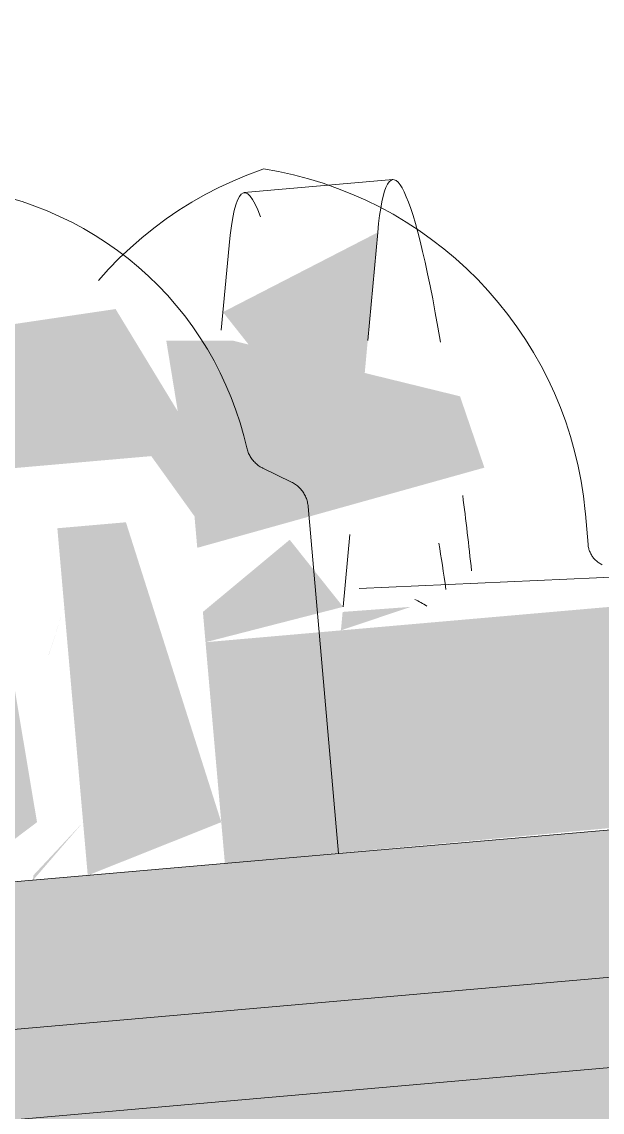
# Model space of a CAD drawing. Header units: metres. Extents: x -4613 to -4328, y -1 to 30.
# Drawn here: x -4567.65139 to -4567.63201, y 16.93829 to 16.97471 of the extents above; entities that cross this region are included whole.
import ezdxf

# ---------------------------------------------------------------- set-up
doc = ezdxf.new("R2010")
doc.units = ezdxf.units.M
doc.layers.add('Q-SPCQ', color=91, linetype='Continuous', lineweight=5)

# ---------------------------------------------------------------- blocks, each defined once
blk = doc.blocks.new('Static Line_Sayfa_Metal Deck_Pan Mount - Up to 15 _ pitch - Max 2 Users-1845519-SOUTH WEST')
at = {"layer": 'Q-SPCQ'}
for points in [[(-4567.654968, 16.959513), (-4567.645366, 16.960353), (-4567.64826, 16.965117), (-4567.655366, 16.964064)], [(-4567.645533, 16.95714), (-4567.635946, 16.959819), (-4567.63676, 16.962202), (-4567.644358, 16.964064), (-4567.646568, 16.964064), (-4567.646182, 16.961696), (-4567.647069, 16.960204), (-4567.645625, 16.958194), (-4567.645599, 16.9579)], [(-4567.650499, 16.953528), (-4567.649974, 16.955168), (-4567.650497, 16.953551)], [(-4567.653339, 16.940902), (-4567.628435, 16.943081), (-4567.628863, 16.947975), (-4567.653768, 16.945796)], [(-4567.727444, 16.927093), (-4567.723972, 16.928461), (-4567.72308, 16.93179), (-4567.583076, 16.944038), (-4567.579226, 16.940061), (-4567.577963, 16.940171), (-4567.581245, 16.94721), (-4567.725434, 16.934595), (-4567.727078, 16.928461)]]:
    blk.add_hatch(color=256, dxfattribs=at).paths.add_polyline_path(points)
h = blk.add_hatch(color=256, dxfattribs=at)
h.paths.add_polyline_path([(-4567.653768, 16.945796), (-4567.650883, 16.947975), (-4567.652493, 16.957593), (-4567.654782, 16.957393), (-4567.653808, 16.946263)])
h.paths.add_polyline_path([(-4567.649189, 16.946197), (-4567.644731, 16.947975), (-4567.647914, 16.957994), (-4567.650204, 16.957794), (-4567.649195, 16.946263)])
h = blk.add_hatch(color=256, dxfattribs=at)
h.paths.add_polyline_path([(-4567.651017, 16.946037), (-4567.649344, 16.947975), (-4567.651006, 16.946197)])
h.paths.add_polyline_path([(-4567.64461, 16.946597), (-4567.629616, 16.947975), (-4567.630256, 16.955299), (-4567.645257, 16.953987), (-4567.644731, 16.947975)])
h = blk.add_hatch(color=256, dxfattribs=at)
h.paths.add_polyline_path([(-4567.73987, 16.926006), (-4567.727078, 16.928461), (-4567.725941, 16.932705), (-4567.740346, 16.931445), (-4567.740085, 16.928461)])
h.paths.add_polyline_path([(-4567.724264, 16.927372), (-4567.581245, 16.940111), (-4567.583076, 16.944038), (-4567.72308, 16.93179), (-4567.723972, 16.928461)])
h.paths.add_polyline_path([(-4567.577963, 16.940171), (-4567.540632, 16.943437), (-4567.541107, 16.948876), (-4567.579766, 16.944038), (-4567.579226, 16.942881)])
for p, q in [((-4567.64239, 16.959338), (-4567.643344, 16.959803)), ((-4567.64239, 16.959338), (-4567.643344, 16.959803)), ((-4567.640817, 16.946929), (-4567.641832, 16.958526)), ((-4567.640817, 16.946929), (-4567.641832, 16.958526)), ((-4567.632484, 16.95725), (-4567.632574, 16.958273)), ((-4567.632484, 16.95725), (-4567.632574, 16.958273)), ((-4567.632484, 16.95725), (-4567.632574, 16.958273)), ((-4567.632484, 16.95725), (-4567.632574, 16.958273)), ((-4567.632484, 16.95725), (-4567.632574, 16.958273)), ((-4567.632484, 16.95725), (-4567.632574, 16.958273)), ((-4567.632484, 16.95725), (-4567.632574, 16.958273)), ((-4567.632484, 16.95725), (-4567.632574, 16.958273)), ((-4567.632484, 16.95725), (-4567.632574, 16.958273)), ((-4567.632484, 16.95725), (-4567.632574, 16.958273)), ((-4567.632484, 16.95725), (-4567.632574, 16.958273)), ((-4567.632484, 16.95725), (-4567.632574, 16.958273)), ((-4567.632484, 16.95725), (-4567.632574, 16.958273)), ((-4567.632484, 16.95725), (-4567.632574, 16.958273)), ((-4567.632484, 16.95725), (-4567.632574, 16.958273)), ((-4567.632484, 16.95725), (-4567.632574, 16.958273)), ((-4567.632484, 16.95725), (-4567.632574, 16.958273)), ((-4567.653768, 16.945796), (-4567.628863, 16.947975)), ((-4567.581245, 16.94721), (-4567.725434, 16.934595)), ((-4567.72308, 16.93179), (-4567.583076, 16.944038))]:
    blk.add_line(p, q, dxfattribs=at)
at = {"layer": 'Q-SPCQ', "flags": 128}
for points in [[(-4567.648835, 16.966065), (-4567.648493, 16.966446), (-4567.648135, 16.966812), (-4567.647764, 16.967164), (-4567.647378, 16.967501), (-4567.64698, 16.967822), (-4567.646568, 16.968127), (-4567.646145, 16.968415), (-4567.645711, 16.968686), (-4567.645267, 16.968939), (-4567.644812, 16.969175), (-4567.644349, 16.969392), (-4567.643877, 16.96959), (-4567.643398, 16.96977), (-4567.64332, 16.969797)], [(-4567.648835, 16.966065), (-4567.648493, 16.966446), (-4567.648135, 16.966812), (-4567.647764, 16.967164), (-4567.647378, 16.967501), (-4567.64698, 16.967822), (-4567.646568, 16.968127), (-4567.646145, 16.968415), (-4567.645711, 16.968686), (-4567.645267, 16.968939), (-4567.644812, 16.969175), (-4567.644349, 16.969392), (-4567.643877, 16.96959), (-4567.643398, 16.96977), (-4567.64332, 16.969797)], [(-4567.648835, 16.966065), (-4567.648493, 16.966446), (-4567.648135, 16.966812), (-4567.647764, 16.967164), (-4567.647378, 16.967501), (-4567.64698, 16.967822), (-4567.646568, 16.968127), (-4567.646145, 16.968415), (-4567.645711, 16.968686), (-4567.645267, 16.968939), (-4567.644812, 16.969175), (-4567.644349, 16.969392), (-4567.643877, 16.96959), (-4567.643398, 16.96977), (-4567.64332, 16.969797)], [(-4567.648835, 16.966065), (-4567.648493, 16.966446), (-4567.648135, 16.966812), (-4567.647764, 16.967164), (-4567.647378, 16.967501), (-4567.64698, 16.967822), (-4567.646568, 16.968127), (-4567.646145, 16.968415), (-4567.645711, 16.968686), (-4567.645267, 16.968939), (-4567.644812, 16.969175), (-4567.644349, 16.969392), (-4567.643877, 16.96959), (-4567.643398, 16.96977), (-4567.64332, 16.969797)], [(-4567.648835, 16.966065), (-4567.648493, 16.966446), (-4567.648135, 16.966812), (-4567.647764, 16.967164), (-4567.647378, 16.967501), (-4567.64698, 16.967822), (-4567.646568, 16.968127), (-4567.646145, 16.968415), (-4567.645711, 16.968686), (-4567.645267, 16.968939), (-4567.644812, 16.969175), (-4567.644349, 16.969392), (-4567.643877, 16.96959), (-4567.643398, 16.96977), (-4567.64332, 16.969797)], [(-4567.648835, 16.966065), (-4567.648493, 16.966446), (-4567.648135, 16.966812), (-4567.647764, 16.967164), (-4567.647378, 16.967501), (-4567.64698, 16.967822), (-4567.646568, 16.968127), (-4567.646145, 16.968415), (-4567.645711, 16.968686), (-4567.645267, 16.968939), (-4567.644812, 16.969175), (-4567.644349, 16.969392), (-4567.643877, 16.96959), (-4567.643398, 16.96977), (-4567.64332, 16.969797)], [(-4567.648835, 16.966065), (-4567.648493, 16.966446), (-4567.648135, 16.966812), (-4567.647764, 16.967164), (-4567.647378, 16.967501), (-4567.64698, 16.967822), (-4567.646568, 16.968127), (-4567.646145, 16.968415), (-4567.645711, 16.968686), (-4567.645267, 16.968939), (-4567.644812, 16.969175), (-4567.644349, 16.969392), (-4567.643877, 16.96959), (-4567.643398, 16.96977), (-4567.64332, 16.969797)], [(-4567.648835, 16.966065), (-4567.648493, 16.966446), (-4567.648135, 16.966812), (-4567.647764, 16.967164), (-4567.647378, 16.967501), (-4567.64698, 16.967822), (-4567.646568, 16.968127), (-4567.646145, 16.968415), (-4567.645711, 16.968686), (-4567.645267, 16.968939), (-4567.644812, 16.969175), (-4567.644349, 16.969392), (-4567.643877, 16.96959), (-4567.643398, 16.96977), (-4567.64332, 16.969797)], [(-4567.648835, 16.966065), (-4567.648493, 16.966446), (-4567.648135, 16.966812), (-4567.647764, 16.967164), (-4567.647378, 16.967501), (-4567.64698, 16.967822), (-4567.646568, 16.968127), (-4567.646145, 16.968415), (-4567.645711, 16.968686), (-4567.645267, 16.968939), (-4567.644812, 16.969175), (-4567.644349, 16.969392), (-4567.643877, 16.96959), (-4567.643398, 16.96977), (-4567.64332, 16.969797)], [(-4567.648835, 16.966065), (-4567.648493, 16.966446), (-4567.648135, 16.966812), (-4567.647764, 16.967164), (-4567.647378, 16.967501), (-4567.64698, 16.967822), (-4567.646568, 16.968127), (-4567.646145, 16.968415), (-4567.645711, 16.968686), (-4567.645267, 16.968939), (-4567.644812, 16.969175), (-4567.644349, 16.969392), (-4567.643877, 16.96959), (-4567.643398, 16.96977), (-4567.64332, 16.969797)], [(-4567.648835, 16.966065), (-4567.648493, 16.966446), (-4567.648135, 16.966812), (-4567.647764, 16.967164), (-4567.647378, 16.967501), (-4567.64698, 16.967822), (-4567.646568, 16.968127), (-4567.646145, 16.968415), (-4567.645711, 16.968686), (-4567.645267, 16.968939), (-4567.644812, 16.969175), (-4567.644349, 16.969392), (-4567.643877, 16.96959), (-4567.643398, 16.96977), (-4567.64332, 16.969797)], [(-4567.648835, 16.966065), (-4567.648493, 16.966446), (-4567.648135, 16.966812), (-4567.647764, 16.967164), (-4567.647378, 16.967501), (-4567.64698, 16.967822), (-4567.646568, 16.968127), (-4567.646145, 16.968415), (-4567.645711, 16.968686), (-4567.645267, 16.968939), (-4567.644812, 16.969175), (-4567.644349, 16.969392), (-4567.643877, 16.96959), (-4567.643398, 16.96977), (-4567.64332, 16.969797)], [(-4567.648835, 16.966065), (-4567.648493, 16.966446), (-4567.648135, 16.966812), (-4567.647764, 16.967164), (-4567.647378, 16.967501), (-4567.64698, 16.967822), (-4567.646568, 16.968127), (-4567.646145, 16.968415), (-4567.645711, 16.968686), (-4567.645267, 16.968939), (-4567.644812, 16.969175), (-4567.644349, 16.969392), (-4567.643877, 16.96959), (-4567.643398, 16.96977), (-4567.64332, 16.969797)], [(-4567.648835, 16.966065), (-4567.648493, 16.966446), (-4567.648135, 16.966812), (-4567.647764, 16.967164), (-4567.647378, 16.967501), (-4567.64698, 16.967822), (-4567.646568, 16.968127), (-4567.646145, 16.968415), (-4567.645711, 16.968686), (-4567.645267, 16.968939), (-4567.644812, 16.969175), (-4567.644349, 16.969392), (-4567.643877, 16.96959), (-4567.643398, 16.96977), (-4567.64332, 16.969797)], [(-4567.648835, 16.966065), (-4567.648493, 16.966446), (-4567.648135, 16.966812), (-4567.647764, 16.967164), (-4567.647378, 16.967501), (-4567.64698, 16.967822), (-4567.646568, 16.968127), (-4567.646145, 16.968415), (-4567.645711, 16.968686), (-4567.645267, 16.968939), (-4567.644812, 16.969175), (-4567.644349, 16.969392), (-4567.643877, 16.96959), (-4567.643398, 16.96977), (-4567.64332, 16.969797)], [(-4567.648835, 16.966065), (-4567.648493, 16.966446), (-4567.648135, 16.966812), (-4567.647764, 16.967164), (-4567.647378, 16.967501), (-4567.64698, 16.967822), (-4567.646568, 16.968127), (-4567.646145, 16.968415), (-4567.645711, 16.968686), (-4567.645267, 16.968939), (-4567.644812, 16.969175), (-4567.644349, 16.969392), (-4567.643877, 16.96959), (-4567.643398, 16.96977), (-4567.64332, 16.969797)], [(-4567.648835, 16.966065), (-4567.648493, 16.966446), (-4567.648135, 16.966812), (-4567.647764, 16.967164), (-4567.647378, 16.967501), (-4567.64698, 16.967822), (-4567.646568, 16.968127), (-4567.646145, 16.968415), (-4567.645711, 16.968686), (-4567.645267, 16.968939), (-4567.644812, 16.969175), (-4567.644349, 16.969392), (-4567.643877, 16.96959), (-4567.643398, 16.96977), (-4567.64332, 16.969797)], [(-4567.64332, 16.969797), (-4567.642816, 16.969707), (-4567.642316, 16.969596), (-4567.641821, 16.969466), (-4567.641332, 16.969317), (-4567.640849, 16.969147), (-4567.640373, 16.968959), (-4567.639905, 16.968751), (-4567.639446, 16.968526), (-4567.638996, 16.968282), (-4567.638556, 16.96802), (-4567.638127, 16.96774), (-4567.63771, 16.967444), (-4567.637304, 16.967132), (-4567.636912, 16.966803), (-4567.636533, 16.966459), (-4567.636168, 16.9661), (-4567.635818, 16.965727), (-4567.635483, 16.96534), (-4567.635163, 16.96494), (-4567.63486, 16.964528), (-4567.634574, 16.964103), (-4567.634305, 16.963668), (-4567.634053, 16.963222), (-4567.63382, 16.962767), (-4567.633605, 16.962302), (-4567.633408, 16.96183), (-4567.633231, 16.96135), (-4567.633073, 16.960863), (-4567.632935, 16.96037), (-4567.632816, 16.959872), (-4567.632718, 16.95937), (-4567.632639, 16.958864), (-4567.632581, 16.958356), (-4567.632574, 16.958273)], [(-4567.64332, 16.969797), (-4567.642816, 16.969707), (-4567.642316, 16.969596), (-4567.641821, 16.969466), (-4567.641332, 16.969317), (-4567.640849, 16.969147), (-4567.640373, 16.968959), (-4567.639905, 16.968751), (-4567.639446, 16.968526), (-4567.638996, 16.968282), (-4567.638556, 16.96802), (-4567.638127, 16.96774), (-4567.63771, 16.967444), (-4567.637304, 16.967132), (-4567.636912, 16.966803), (-4567.636533, 16.966459), (-4567.636168, 16.9661), (-4567.635818, 16.965727), (-4567.635483, 16.96534), (-4567.635163, 16.96494), (-4567.63486, 16.964528), (-4567.634574, 16.964103), (-4567.634305, 16.963668), (-4567.634053, 16.963222), (-4567.63382, 16.962767), (-4567.633605, 16.962302), (-4567.633408, 16.96183), (-4567.633231, 16.96135), (-4567.633073, 16.960863), (-4567.632935, 16.96037), (-4567.632816, 16.959872), (-4567.632718, 16.95937), (-4567.632639, 16.958864), (-4567.632581, 16.958356), (-4567.632574, 16.958273)], [(-4567.64332, 16.969797), (-4567.642816, 16.969707), (-4567.642316, 16.969596), (-4567.641821, 16.969466), (-4567.641332, 16.969317), (-4567.640849, 16.969147), (-4567.640373, 16.968959), (-4567.639905, 16.968751), (-4567.639446, 16.968526), (-4567.638996, 16.968282), (-4567.638556, 16.96802), (-4567.638127, 16.96774), (-4567.63771, 16.967444), (-4567.637304, 16.967132), (-4567.636912, 16.966803), (-4567.636533, 16.966459), (-4567.636168, 16.9661), (-4567.635818, 16.965727), (-4567.635483, 16.96534), (-4567.635163, 16.96494), (-4567.63486, 16.964528), (-4567.634574, 16.964103), (-4567.634305, 16.963668), (-4567.634053, 16.963222), (-4567.63382, 16.962767), (-4567.633605, 16.962302), (-4567.633408, 16.96183), (-4567.633231, 16.96135), (-4567.633073, 16.960863), (-4567.632935, 16.96037), (-4567.632816, 16.959872), (-4567.632718, 16.95937), (-4567.632639, 16.958864), (-4567.632581, 16.958356), (-4567.632574, 16.958273)], [(-4567.64332, 16.969797), (-4567.642816, 16.969707), (-4567.642316, 16.969596), (-4567.641821, 16.969466), (-4567.641332, 16.969317), (-4567.640849, 16.969147), (-4567.640373, 16.968959), (-4567.639905, 16.968751), (-4567.639446, 16.968526), (-4567.638996, 16.968282), (-4567.638556, 16.96802), (-4567.638127, 16.96774), (-4567.63771, 16.967444), (-4567.637304, 16.967132), (-4567.636912, 16.966803), (-4567.636533, 16.966459), (-4567.636168, 16.9661), (-4567.635818, 16.965727), (-4567.635483, 16.96534), (-4567.635163, 16.96494), (-4567.63486, 16.964528), (-4567.634574, 16.964103), (-4567.634305, 16.963668), (-4567.634053, 16.963222), (-4567.63382, 16.962767), (-4567.633605, 16.962302), (-4567.633408, 16.96183), (-4567.633231, 16.96135), (-4567.633073, 16.960863), (-4567.632935, 16.96037), (-4567.632816, 16.959872), (-4567.632718, 16.95937), (-4567.632639, 16.958864), (-4567.632581, 16.958356), (-4567.632574, 16.958273)], [(-4567.64332, 16.969797), (-4567.642816, 16.969707), (-4567.642316, 16.969596), (-4567.641821, 16.969466), (-4567.641332, 16.969317), (-4567.640849, 16.969147), (-4567.640373, 16.968959), (-4567.639905, 16.968751), (-4567.639446, 16.968526), (-4567.638996, 16.968282), (-4567.638556, 16.96802), (-4567.638127, 16.96774), (-4567.63771, 16.967444), (-4567.637304, 16.967132), (-4567.636912, 16.966803), (-4567.636533, 16.966459), (-4567.636168, 16.9661), (-4567.635818, 16.965727), (-4567.635483, 16.96534), (-4567.635163, 16.96494), (-4567.63486, 16.964528), (-4567.634574, 16.964103), (-4567.634305, 16.963668), (-4567.634053, 16.963222), (-4567.63382, 16.962767), (-4567.633605, 16.962302), (-4567.633408, 16.96183), (-4567.633231, 16.96135), (-4567.633073, 16.960863), (-4567.632935, 16.96037), (-4567.632816, 16.959872), (-4567.632718, 16.95937), (-4567.632639, 16.958864), (-4567.632581, 16.958356), (-4567.632574, 16.958273)], [(-4567.64332, 16.969797), (-4567.642816, 16.969707), (-4567.642316, 16.969596), (-4567.641821, 16.969466), (-4567.641332, 16.969317), (-4567.640849, 16.969147), (-4567.640373, 16.968959), (-4567.639905, 16.968751), (-4567.639446, 16.968526), (-4567.638996, 16.968282), (-4567.638556, 16.96802), (-4567.638127, 16.96774), (-4567.63771, 16.967444), (-4567.637304, 16.967132), (-4567.636912, 16.966803), (-4567.636533, 16.966459), (-4567.636168, 16.9661), (-4567.635818, 16.965727), (-4567.635483, 16.96534), (-4567.635163, 16.96494), (-4567.63486, 16.964528), (-4567.634574, 16.964103), (-4567.634305, 16.963668), (-4567.634053, 16.963222), (-4567.63382, 16.962767), (-4567.633605, 16.962302), (-4567.633408, 16.96183), (-4567.633231, 16.96135), (-4567.633073, 16.960863), (-4567.632935, 16.96037), (-4567.632816, 16.959872), (-4567.632718, 16.95937), (-4567.632639, 16.958864), (-4567.632581, 16.958356), (-4567.632574, 16.958273)], [(-4567.64332, 16.969797), (-4567.642816, 16.969707), (-4567.642316, 16.969596), (-4567.641821, 16.969466), (-4567.641332, 16.969317), (-4567.640849, 16.969147), (-4567.640373, 16.968959), (-4567.639905, 16.968751), (-4567.639446, 16.968526), (-4567.638996, 16.968282), (-4567.638556, 16.96802), (-4567.638127, 16.96774), (-4567.63771, 16.967444), (-4567.637304, 16.967132), (-4567.636912, 16.966803), (-4567.636533, 16.966459), (-4567.636168, 16.9661), (-4567.635818, 16.965727), (-4567.635483, 16.96534), (-4567.635163, 16.96494), (-4567.63486, 16.964528), (-4567.634574, 16.964103), (-4567.634305, 16.963668), (-4567.634053, 16.963222), (-4567.63382, 16.962767), (-4567.633605, 16.962302), (-4567.633408, 16.96183), (-4567.633231, 16.96135), (-4567.633073, 16.960863), (-4567.632935, 16.96037), (-4567.632816, 16.959872), (-4567.632718, 16.95937), (-4567.632639, 16.958864), (-4567.632581, 16.958356), (-4567.632574, 16.958273)], [(-4567.64332, 16.969797), (-4567.642816, 16.969707), (-4567.642316, 16.969596), (-4567.641821, 16.969466), (-4567.641332, 16.969317), (-4567.640849, 16.969147), (-4567.640373, 16.968959), (-4567.639905, 16.968751), (-4567.639446, 16.968526), (-4567.638996, 16.968282), (-4567.638556, 16.96802), (-4567.638127, 16.96774), (-4567.63771, 16.967444), (-4567.637304, 16.967132), (-4567.636912, 16.966803), (-4567.636533, 16.966459), (-4567.636168, 16.9661), (-4567.635818, 16.965727), (-4567.635483, 16.96534), (-4567.635163, 16.96494), (-4567.63486, 16.964528), (-4567.634574, 16.964103), (-4567.634305, 16.963668), (-4567.634053, 16.963222), (-4567.63382, 16.962767), (-4567.633605, 16.962302), (-4567.633408, 16.96183), (-4567.633231, 16.96135), (-4567.633073, 16.960863), (-4567.632935, 16.96037), (-4567.632816, 16.959872), (-4567.632718, 16.95937), (-4567.632639, 16.958864), (-4567.632581, 16.958356), (-4567.632574, 16.958273)], [(-4567.64332, 16.969797), (-4567.642816, 16.969707), (-4567.642316, 16.969596), (-4567.641821, 16.969466), (-4567.641332, 16.969317), (-4567.640849, 16.969147), (-4567.640373, 16.968959), (-4567.639905, 16.968751), (-4567.639446, 16.968526), (-4567.638996, 16.968282), (-4567.638556, 16.96802), (-4567.638127, 16.96774), (-4567.63771, 16.967444), (-4567.637304, 16.967132), (-4567.636912, 16.966803), (-4567.636533, 16.966459), (-4567.636168, 16.9661), (-4567.635818, 16.965727), (-4567.635483, 16.96534), (-4567.635163, 16.96494), (-4567.63486, 16.964528), (-4567.634574, 16.964103), (-4567.634305, 16.963668), (-4567.634053, 16.963222), (-4567.63382, 16.962767), (-4567.633605, 16.962302), (-4567.633408, 16.96183), (-4567.633231, 16.96135), (-4567.633073, 16.960863), (-4567.632935, 16.96037), (-4567.632816, 16.959872), (-4567.632718, 16.95937), (-4567.632639, 16.958864), (-4567.632581, 16.958356), (-4567.632574, 16.958273)], [(-4567.64332, 16.969797), (-4567.642816, 16.969707), (-4567.642316, 16.969596), (-4567.641821, 16.969466), (-4567.641332, 16.969317), (-4567.640849, 16.969147), (-4567.640373, 16.968959), (-4567.639905, 16.968751), (-4567.639446, 16.968526), (-4567.638996, 16.968282), (-4567.638556, 16.96802), (-4567.638127, 16.96774), (-4567.63771, 16.967444), (-4567.637304, 16.967132), (-4567.636912, 16.966803), (-4567.636533, 16.966459), (-4567.636168, 16.9661), (-4567.635818, 16.965727), (-4567.635483, 16.96534), (-4567.635163, 16.96494), (-4567.63486, 16.964528), (-4567.634574, 16.964103), (-4567.634305, 16.963668), (-4567.634053, 16.963222), (-4567.63382, 16.962767), (-4567.633605, 16.962302), (-4567.633408, 16.96183), (-4567.633231, 16.96135), (-4567.633073, 16.960863), (-4567.632935, 16.96037), (-4567.632816, 16.959872), (-4567.632718, 16.95937), (-4567.632639, 16.958864), (-4567.632581, 16.958356), (-4567.632574, 16.958273)], [(-4567.64332, 16.969797), (-4567.642816, 16.969707), (-4567.642316, 16.969596), (-4567.641821, 16.969466), (-4567.641332, 16.969317), (-4567.640849, 16.969147), (-4567.640373, 16.968959), (-4567.639905, 16.968751), (-4567.639446, 16.968526), (-4567.638996, 16.968282), (-4567.638556, 16.96802), (-4567.638127, 16.96774), (-4567.63771, 16.967444), (-4567.637304, 16.967132), (-4567.636912, 16.966803), (-4567.636533, 16.966459), (-4567.636168, 16.9661), (-4567.635818, 16.965727), (-4567.635483, 16.96534), (-4567.635163, 16.96494), (-4567.63486, 16.964528), (-4567.634574, 16.964103), (-4567.634305, 16.963668), (-4567.634053, 16.963222), (-4567.63382, 16.962767), (-4567.633605, 16.962302), (-4567.633408, 16.96183), (-4567.633231, 16.96135), (-4567.633073, 16.960863), (-4567.632935, 16.96037), (-4567.632816, 16.959872), (-4567.632718, 16.95937), (-4567.632639, 16.958864), (-4567.632581, 16.958356), (-4567.632574, 16.958273)], [(-4567.64332, 16.969797), (-4567.642816, 16.969707), (-4567.642316, 16.969596), (-4567.641821, 16.969466), (-4567.641332, 16.969317), (-4567.640849, 16.969147), (-4567.640373, 16.968959), (-4567.639905, 16.968751), (-4567.639446, 16.968526), (-4567.638996, 16.968282), (-4567.638556, 16.96802), (-4567.638127, 16.96774), (-4567.63771, 16.967444), (-4567.637304, 16.967132), (-4567.636912, 16.966803), (-4567.636533, 16.966459), (-4567.636168, 16.9661), (-4567.635818, 16.965727), (-4567.635483, 16.96534), (-4567.635163, 16.96494), (-4567.63486, 16.964528), (-4567.634574, 16.964103), (-4567.634305, 16.963668), (-4567.634053, 16.963222), (-4567.63382, 16.962767), (-4567.633605, 16.962302), (-4567.633408, 16.96183), (-4567.633231, 16.96135), (-4567.633073, 16.960863), (-4567.632935, 16.96037), (-4567.632816, 16.959872), (-4567.632718, 16.95937), (-4567.632639, 16.958864), (-4567.632581, 16.958356), (-4567.632574, 16.958273)], [(-4567.64332, 16.969797), (-4567.642816, 16.969707), (-4567.642316, 16.969596), (-4567.641821, 16.969466), (-4567.641332, 16.969317), (-4567.640849, 16.969147), (-4567.640373, 16.968959), (-4567.639905, 16.968751), (-4567.639446, 16.968526), (-4567.638996, 16.968282), (-4567.638556, 16.96802), (-4567.638127, 16.96774), (-4567.63771, 16.967444), (-4567.637304, 16.967132), (-4567.636912, 16.966803), (-4567.636533, 16.966459), (-4567.636168, 16.9661), (-4567.635818, 16.965727), (-4567.635483, 16.96534), (-4567.635163, 16.96494), (-4567.63486, 16.964528), (-4567.634574, 16.964103), (-4567.634305, 16.963668), (-4567.634053, 16.963222), (-4567.63382, 16.962767), (-4567.633605, 16.962302), (-4567.633408, 16.96183), (-4567.633231, 16.96135), (-4567.633073, 16.960863), (-4567.632935, 16.96037), (-4567.632816, 16.959872), (-4567.632718, 16.95937), (-4567.632639, 16.958864), (-4567.632581, 16.958356), (-4567.632574, 16.958273)], [(-4567.64332, 16.969797), (-4567.642816, 16.969707), (-4567.642316, 16.969596), (-4567.641821, 16.969466), (-4567.641332, 16.969317), (-4567.640849, 16.969147), (-4567.640373, 16.968959), (-4567.639905, 16.968751), (-4567.639446, 16.968526), (-4567.638996, 16.968282), (-4567.638556, 16.96802), (-4567.638127, 16.96774), (-4567.63771, 16.967444), (-4567.637304, 16.967132), (-4567.636912, 16.966803), (-4567.636533, 16.966459), (-4567.636168, 16.9661), (-4567.635818, 16.965727), (-4567.635483, 16.96534), (-4567.635163, 16.96494), (-4567.63486, 16.964528), (-4567.634574, 16.964103), (-4567.634305, 16.963668), (-4567.634053, 16.963222), (-4567.63382, 16.962767), (-4567.633605, 16.962302), (-4567.633408, 16.96183), (-4567.633231, 16.96135), (-4567.633073, 16.960863), (-4567.632935, 16.96037), (-4567.632816, 16.959872), (-4567.632718, 16.95937), (-4567.632639, 16.958864), (-4567.632581, 16.958356), (-4567.632574, 16.958273)], [(-4567.64332, 16.969797), (-4567.642816, 16.969707), (-4567.642316, 16.969596), (-4567.641821, 16.969466), (-4567.641332, 16.969317), (-4567.640849, 16.969147), (-4567.640373, 16.968959), (-4567.639905, 16.968751), (-4567.639446, 16.968526), (-4567.638996, 16.968282), (-4567.638556, 16.96802), (-4567.638127, 16.96774), (-4567.63771, 16.967444), (-4567.637304, 16.967132), (-4567.636912, 16.966803), (-4567.636533, 16.966459), (-4567.636168, 16.9661), (-4567.635818, 16.965727), (-4567.635483, 16.96534), (-4567.635163, 16.96494), (-4567.63486, 16.964528), (-4567.634574, 16.964103), (-4567.634305, 16.963668), (-4567.634053, 16.963222), (-4567.63382, 16.962767), (-4567.633605, 16.962302), (-4567.633408, 16.96183), (-4567.633231, 16.96135), (-4567.633073, 16.960863), (-4567.632935, 16.96037), (-4567.632816, 16.959872), (-4567.632718, 16.95937), (-4567.632639, 16.958864), (-4567.632581, 16.958356), (-4567.632574, 16.958273)], [(-4567.64332, 16.969797), (-4567.642816, 16.969707), (-4567.642316, 16.969596), (-4567.641821, 16.969466), (-4567.641332, 16.969317), (-4567.640849, 16.969147), (-4567.640373, 16.968959), (-4567.639905, 16.968751), (-4567.639446, 16.968526), (-4567.638996, 16.968282), (-4567.638556, 16.96802), (-4567.638127, 16.96774), (-4567.63771, 16.967444), (-4567.637304, 16.967132), (-4567.636912, 16.966803), (-4567.636533, 16.966459), (-4567.636168, 16.9661), (-4567.635818, 16.965727), (-4567.635483, 16.96534), (-4567.635163, 16.96494), (-4567.63486, 16.964528), (-4567.634574, 16.964103), (-4567.634305, 16.963668), (-4567.634053, 16.963222), (-4567.63382, 16.962767), (-4567.633605, 16.962302), (-4567.633408, 16.96183), (-4567.633231, 16.96135), (-4567.633073, 16.960863), (-4567.632935, 16.96037), (-4567.632816, 16.959872), (-4567.632718, 16.95937), (-4567.632639, 16.958864), (-4567.632581, 16.958356), (-4567.632574, 16.958273)], [(-4567.64332, 16.969797), (-4567.642816, 16.969707), (-4567.642316, 16.969596), (-4567.641821, 16.969466), (-4567.641332, 16.969317), (-4567.640849, 16.969147), (-4567.640373, 16.968959), (-4567.639905, 16.968751), (-4567.639446, 16.968526), (-4567.638996, 16.968282), (-4567.638556, 16.96802), (-4567.638127, 16.96774), (-4567.63771, 16.967444), (-4567.637304, 16.967132), (-4567.636912, 16.966803), (-4567.636533, 16.966459), (-4567.636168, 16.9661), (-4567.635818, 16.965727), (-4567.635483, 16.96534), (-4567.635163, 16.96494), (-4567.63486, 16.964528), (-4567.634574, 16.964103), (-4567.634305, 16.963668), (-4567.634053, 16.963222), (-4567.63382, 16.962767), (-4567.633605, 16.962302), (-4567.633408, 16.96183), (-4567.633231, 16.96135), (-4567.633073, 16.960863), (-4567.632935, 16.96037), (-4567.632816, 16.959872), (-4567.632718, 16.95937), (-4567.632639, 16.958864), (-4567.632581, 16.958356), (-4567.632574, 16.958273)], [(-4567.651812, 16.968834), (-4567.651382, 16.968705), (-4567.650958, 16.968558), (-4567.650539, 16.968394), (-4567.650128, 16.968214), (-4567.649724, 16.968018), (-4567.649328, 16.967805), (-4567.648942, 16.967577), (-4567.648564, 16.967334), (-4567.648197, 16.967076), (-4567.64784, 16.966803), (-4567.647494, 16.966516), (-4567.64716, 16.966216), (-4567.646839, 16.965902), (-4567.64653, 16.965576), (-4567.646234, 16.965238)], [(-4567.651812, 16.968834), (-4567.651382, 16.968705), (-4567.650958, 16.968558), (-4567.650539, 16.968394), (-4567.650128, 16.968214), (-4567.649724, 16.968018), (-4567.649328, 16.967805), (-4567.648942, 16.967577), (-4567.648564, 16.967334), (-4567.648197, 16.967076), (-4567.64784, 16.966803), (-4567.647494, 16.966516), (-4567.64716, 16.966216), (-4567.646839, 16.965902), (-4567.64653, 16.965576), (-4567.646234, 16.965238)], [(-4567.651812, 16.968834), (-4567.651382, 16.968705), (-4567.650958, 16.968558), (-4567.650539, 16.968394), (-4567.650128, 16.968214), (-4567.649724, 16.968018), (-4567.649328, 16.967805), (-4567.648942, 16.967577), (-4567.648564, 16.967334), (-4567.648197, 16.967076), (-4567.64784, 16.966803), (-4567.647494, 16.966516), (-4567.64716, 16.966216), (-4567.646839, 16.965902), (-4567.64653, 16.965576), (-4567.646234, 16.965238), (-4567.645953, 16.964888), (-4567.645685, 16.964527), (-4567.645432, 16.964156), (-4567.645194, 16.963775), (-4567.644972, 16.963385), (-4567.644765, 16.962986), (-4567.644575, 16.962579), (-4567.644401, 16.962165), (-4567.644243, 16.961744), (-4567.644103, 16.961318), (-4567.64398, 16.960886), (-4567.643881, 16.960483)], [(-4567.651812, 16.968834), (-4567.651382, 16.968705), (-4567.650958, 16.968558), (-4567.650539, 16.968394), (-4567.650128, 16.968214), (-4567.649724, 16.968018), (-4567.649328, 16.967805), (-4567.648942, 16.967577), (-4567.648564, 16.967334), (-4567.648197, 16.967076), (-4567.64784, 16.966803), (-4567.647494, 16.966516), (-4567.64716, 16.966216), (-4567.646839, 16.965902), (-4567.64653, 16.965576), (-4567.646234, 16.965238), (-4567.645953, 16.964888), (-4567.645685, 16.964527), (-4567.645432, 16.964156), (-4567.645194, 16.963775), (-4567.644972, 16.963385), (-4567.644765, 16.962986), (-4567.644575, 16.962579), (-4567.644401, 16.962165), (-4567.644243, 16.961744), (-4567.644103, 16.961318), (-4567.64398, 16.960886), (-4567.643881, 16.960483)], [(-4567.643881, 16.960483), (-4567.643872, 16.960444), (-4567.64386, 16.960405), (-4567.643848, 16.960368), (-4567.643834, 16.96033), (-4567.643818, 16.960293), (-4567.643801, 16.960257), (-4567.643783, 16.960222), (-4567.643763, 16.960187), (-4567.643741, 16.960153), (-4567.643719, 16.96012), (-4567.643695, 16.960088), (-4567.64367, 16.960057), (-4567.643643, 16.960027), (-4567.643616, 16.959998), (-4567.643587, 16.95997), (-4567.643557, 16.959944), (-4567.643526, 16.959918), (-4567.643494, 16.959894), (-4567.643462, 16.959871), (-4567.643428, 16.959849), (-4567.643393, 16.959829), (-4567.643358, 16.95981), (-4567.643344, 16.959803)], [(-4567.643881, 16.960483), (-4567.643872, 16.960444), (-4567.64386, 16.960405), (-4567.643848, 16.960368), (-4567.643834, 16.96033), (-4567.643818, 16.960293), (-4567.643801, 16.960257), (-4567.643783, 16.960222), (-4567.643763, 16.960187), (-4567.643741, 16.960153), (-4567.643719, 16.96012), (-4567.643695, 16.960088), (-4567.64367, 16.960057), (-4567.643643, 16.960027), (-4567.643616, 16.959998), (-4567.643587, 16.95997), (-4567.643557, 16.959944), (-4567.643526, 16.959918), (-4567.643494, 16.959894), (-4567.643462, 16.959871), (-4567.643428, 16.959849), (-4567.643393, 16.959829), (-4567.643358, 16.95981), (-4567.643344, 16.959803)], [(-4567.64239, 16.959338), (-4567.642354, 16.95932), (-4567.642319, 16.9593), (-4567.642285, 16.959279), (-4567.642252, 16.959256), (-4567.64222, 16.959233), (-4567.642188, 16.959208), (-4567.642158, 16.959182), (-4567.642129, 16.959154), (-4567.642101, 16.959126), (-4567.642074, 16.959096), (-4567.642048, 16.959065), (-4567.642024, 16.959034), (-4567.642001, 16.959001), (-4567.641979, 16.958968), (-4567.641959, 16.958933), (-4567.64194, 16.958898), (-4567.641922, 16.958862), (-4567.641906, 16.958826), (-4567.641891, 16.958788), (-4567.641878, 16.958751), (-4567.641866, 16.958712), (-4567.641856, 16.958674), (-4567.641847, 16.958635), (-4567.64184, 16.958595), (-4567.641835, 16.958556), (-4567.641832, 16.958526)], [(-4567.64239, 16.959338), (-4567.642354, 16.95932), (-4567.642319, 16.9593), (-4567.642285, 16.959279), (-4567.642252, 16.959256), (-4567.64222, 16.959233), (-4567.642188, 16.959208), (-4567.642158, 16.959182), (-4567.642129, 16.959154), (-4567.642101, 16.959126), (-4567.642074, 16.959096), (-4567.642048, 16.959065), (-4567.642024, 16.959034), (-4567.642001, 16.959001), (-4567.641979, 16.958968), (-4567.641959, 16.958933), (-4567.64194, 16.958898), (-4567.641922, 16.958862), (-4567.641906, 16.958826), (-4567.641891, 16.958788), (-4567.641878, 16.958751), (-4567.641866, 16.958712), (-4567.641856, 16.958674), (-4567.641847, 16.958635), (-4567.64184, 16.958595), (-4567.641835, 16.958556), (-4567.641832, 16.958526)], [(-4567.632484, 16.95725), (-4567.632481, 16.957217), (-4567.632476, 16.957185), (-4567.63247, 16.957152), (-4567.632462, 16.95712), (-4567.632454, 16.957088), (-4567.632444, 16.957057), (-4567.632432, 16.957026), (-4567.63242, 16.956995), (-4567.632406, 16.956965), (-4567.632391, 16.956936), (-4567.632375, 16.956907), (-4567.632358, 16.956878), (-4567.63234, 16.956851), (-4567.63232, 16.956824), (-4567.6323, 16.956798), (-4567.632279, 16.956773), (-4567.632256, 16.956749), (-4567.632233, 16.956726), (-4567.632208, 16.956703), (-4567.632183, 16.956682), (-4567.632157, 16.956662), (-4567.63213, 16.956642), (-4567.632103, 16.956624), (-4567.632075, 16.956607), (-4567.632046, 16.956591), (-4567.632016, 16.956576)], [(-4567.632484, 16.95725), (-4567.632481, 16.957217), (-4567.632476, 16.957185), (-4567.63247, 16.957152), (-4567.632462, 16.95712), (-4567.632454, 16.957088), (-4567.632444, 16.957057), (-4567.632432, 16.957026), (-4567.63242, 16.956995), (-4567.632406, 16.956965), (-4567.632391, 16.956936), (-4567.632375, 16.956907), (-4567.632358, 16.956878), (-4567.63234, 16.956851), (-4567.63232, 16.956824), (-4567.6323, 16.956798), (-4567.632279, 16.956773), (-4567.632256, 16.956749), (-4567.632233, 16.956726), (-4567.632208, 16.956703), (-4567.632183, 16.956682), (-4567.632157, 16.956662), (-4567.63213, 16.956642), (-4567.632103, 16.956624), (-4567.632075, 16.956607), (-4567.632046, 16.956591), (-4567.632016, 16.956576)], [(-4567.632484, 16.95725), (-4567.632481, 16.957217), (-4567.632476, 16.957185), (-4567.63247, 16.957152), (-4567.632462, 16.95712), (-4567.632454, 16.957088), (-4567.632444, 16.957057), (-4567.632432, 16.957026), (-4567.63242, 16.956995), (-4567.632406, 16.956965), (-4567.632391, 16.956936), (-4567.632375, 16.956907), (-4567.632358, 16.956878), (-4567.63234, 16.956851), (-4567.63232, 16.956824), (-4567.6323, 16.956798), (-4567.632279, 16.956773), (-4567.632256, 16.956749), (-4567.632233, 16.956726), (-4567.632208, 16.956703), (-4567.632183, 16.956682), (-4567.632157, 16.956662), (-4567.63213, 16.956642), (-4567.632103, 16.956624), (-4567.632075, 16.956607), (-4567.632046, 16.956591), (-4567.632016, 16.956576)], [(-4567.632484, 16.95725), (-4567.632481, 16.957217), (-4567.632476, 16.957185), (-4567.63247, 16.957152), (-4567.632462, 16.95712), (-4567.632454, 16.957088), (-4567.632444, 16.957057), (-4567.632432, 16.957026), (-4567.63242, 16.956995), (-4567.632406, 16.956965), (-4567.632391, 16.956936), (-4567.632375, 16.956907), (-4567.632358, 16.956878), (-4567.63234, 16.956851), (-4567.63232, 16.956824), (-4567.6323, 16.956798), (-4567.632279, 16.956773), (-4567.632256, 16.956749), (-4567.632233, 16.956726), (-4567.632208, 16.956703), (-4567.632183, 16.956682), (-4567.632157, 16.956662), (-4567.63213, 16.956642), (-4567.632103, 16.956624), (-4567.632075, 16.956607), (-4567.632046, 16.956591), (-4567.632016, 16.956576)], [(-4567.632484, 16.95725), (-4567.632481, 16.957217), (-4567.632476, 16.957185), (-4567.63247, 16.957152), (-4567.632462, 16.95712), (-4567.632454, 16.957088), (-4567.632444, 16.957057), (-4567.632432, 16.957026), (-4567.63242, 16.956995), (-4567.632406, 16.956965), (-4567.632391, 16.956936), (-4567.632375, 16.956907), (-4567.632358, 16.956878), (-4567.63234, 16.956851), (-4567.63232, 16.956824), (-4567.6323, 16.956798), (-4567.632279, 16.956773), (-4567.632256, 16.956749), (-4567.632233, 16.956726), (-4567.632208, 16.956703), (-4567.632183, 16.956682), (-4567.632157, 16.956662), (-4567.63213, 16.956642), (-4567.632103, 16.956624), (-4567.632075, 16.956607), (-4567.632046, 16.956591), (-4567.632016, 16.956576)], [(-4567.632484, 16.95725), (-4567.632481, 16.957217), (-4567.632476, 16.957185), (-4567.63247, 16.957152), (-4567.632462, 16.95712), (-4567.632454, 16.957088), (-4567.632444, 16.957057), (-4567.632432, 16.957026), (-4567.63242, 16.956995), (-4567.632406, 16.956965), (-4567.632391, 16.956936), (-4567.632375, 16.956907), (-4567.632358, 16.956878), (-4567.63234, 16.956851), (-4567.63232, 16.956824), (-4567.6323, 16.956798), (-4567.632279, 16.956773), (-4567.632256, 16.956749), (-4567.632233, 16.956726), (-4567.632208, 16.956703), (-4567.632183, 16.956682), (-4567.632157, 16.956662), (-4567.63213, 16.956642), (-4567.632103, 16.956624), (-4567.632075, 16.956607), (-4567.632046, 16.956591), (-4567.632016, 16.956576)], [(-4567.632484, 16.95725), (-4567.632481, 16.957217), (-4567.632476, 16.957185), (-4567.63247, 16.957152), (-4567.632462, 16.95712), (-4567.632454, 16.957088), (-4567.632444, 16.957057), (-4567.632432, 16.957026), (-4567.63242, 16.956995), (-4567.632406, 16.956965), (-4567.632391, 16.956936), (-4567.632375, 16.956907), (-4567.632358, 16.956878), (-4567.63234, 16.956851), (-4567.63232, 16.956824), (-4567.6323, 16.956798), (-4567.632279, 16.956773), (-4567.632256, 16.956749), (-4567.632233, 16.956726), (-4567.632208, 16.956703), (-4567.632183, 16.956682), (-4567.632157, 16.956662), (-4567.63213, 16.956642), (-4567.632103, 16.956624), (-4567.632075, 16.956607), (-4567.632046, 16.956591), (-4567.632016, 16.956576)], [(-4567.632484, 16.95725), (-4567.632481, 16.957217), (-4567.632476, 16.957185), (-4567.63247, 16.957152), (-4567.632462, 16.95712), (-4567.632454, 16.957088), (-4567.632444, 16.957057), (-4567.632432, 16.957026), (-4567.63242, 16.956995), (-4567.632406, 16.956965), (-4567.632391, 16.956936), (-4567.632375, 16.956907), (-4567.632358, 16.956878), (-4567.63234, 16.956851), (-4567.63232, 16.956824), (-4567.6323, 16.956798), (-4567.632279, 16.956773), (-4567.632256, 16.956749), (-4567.632233, 16.956726), (-4567.632208, 16.956703), (-4567.632183, 16.956682), (-4567.632157, 16.956662), (-4567.63213, 16.956642), (-4567.632103, 16.956624), (-4567.632075, 16.956607), (-4567.632046, 16.956591), (-4567.632016, 16.956576)], [(-4567.632484, 16.95725), (-4567.632481, 16.957217), (-4567.632476, 16.957185), (-4567.63247, 16.957152), (-4567.632462, 16.95712), (-4567.632454, 16.957088), (-4567.632444, 16.957057), (-4567.632432, 16.957026), (-4567.63242, 16.956995), (-4567.632406, 16.956965), (-4567.632391, 16.956936), (-4567.632375, 16.956907), (-4567.632358, 16.956878), (-4567.63234, 16.956851), (-4567.63232, 16.956824), (-4567.6323, 16.956798), (-4567.632279, 16.956773), (-4567.632256, 16.956749), (-4567.632233, 16.956726), (-4567.632208, 16.956703), (-4567.632183, 16.956682), (-4567.632157, 16.956662), (-4567.63213, 16.956642), (-4567.632103, 16.956624), (-4567.632075, 16.956607), (-4567.632046, 16.956591), (-4567.632016, 16.956576)], [(-4567.632484, 16.95725), (-4567.632481, 16.957217), (-4567.632476, 16.957185), (-4567.63247, 16.957152), (-4567.632462, 16.95712), (-4567.632454, 16.957088), (-4567.632444, 16.957057), (-4567.632432, 16.957026), (-4567.63242, 16.956995), (-4567.632406, 16.956965), (-4567.632391, 16.956936), (-4567.632375, 16.956907), (-4567.632358, 16.956878), (-4567.63234, 16.956851), (-4567.63232, 16.956824), (-4567.6323, 16.956798), (-4567.632279, 16.956773), (-4567.632256, 16.956749), (-4567.632233, 16.956726), (-4567.632208, 16.956703), (-4567.632183, 16.956682), (-4567.632157, 16.956662), (-4567.63213, 16.956642), (-4567.632103, 16.956624), (-4567.632075, 16.956607), (-4567.632046, 16.956591), (-4567.632016, 16.956576)], [(-4567.632484, 16.95725), (-4567.632481, 16.957217), (-4567.632476, 16.957185), (-4567.63247, 16.957152), (-4567.632462, 16.95712), (-4567.632454, 16.957088), (-4567.632444, 16.957057), (-4567.632432, 16.957026), (-4567.63242, 16.956995), (-4567.632406, 16.956965), (-4567.632391, 16.956936), (-4567.632375, 16.956907), (-4567.632358, 16.956878), (-4567.63234, 16.956851), (-4567.63232, 16.956824), (-4567.6323, 16.956798), (-4567.632279, 16.956773), (-4567.632256, 16.956749), (-4567.632233, 16.956726), (-4567.632208, 16.956703), (-4567.632183, 16.956682), (-4567.632157, 16.956662), (-4567.63213, 16.956642), (-4567.632103, 16.956624), (-4567.632075, 16.956607), (-4567.632046, 16.956591), (-4567.632016, 16.956576)], [(-4567.632484, 16.95725), (-4567.632481, 16.957217), (-4567.632476, 16.957185), (-4567.63247, 16.957152), (-4567.632462, 16.95712), (-4567.632454, 16.957088), (-4567.632444, 16.957057), (-4567.632432, 16.957026), (-4567.63242, 16.956995), (-4567.632406, 16.956965), (-4567.632391, 16.956936), (-4567.632375, 16.956907), (-4567.632358, 16.956878), (-4567.63234, 16.956851), (-4567.63232, 16.956824), (-4567.6323, 16.956798), (-4567.632279, 16.956773), (-4567.632256, 16.956749), (-4567.632233, 16.956726), (-4567.632208, 16.956703), (-4567.632183, 16.956682), (-4567.632157, 16.956662), (-4567.63213, 16.956642), (-4567.632103, 16.956624), (-4567.632075, 16.956607), (-4567.632046, 16.956591), (-4567.632016, 16.956576)], [(-4567.632484, 16.95725), (-4567.632481, 16.957217), (-4567.632476, 16.957185), (-4567.63247, 16.957152), (-4567.632462, 16.95712), (-4567.632454, 16.957088), (-4567.632444, 16.957057), (-4567.632432, 16.957026), (-4567.63242, 16.956995), (-4567.632406, 16.956965), (-4567.632391, 16.956936), (-4567.632375, 16.956907), (-4567.632358, 16.956878), (-4567.63234, 16.956851), (-4567.63232, 16.956824), (-4567.6323, 16.956798), (-4567.632279, 16.956773), (-4567.632256, 16.956749), (-4567.632233, 16.956726), (-4567.632208, 16.956703), (-4567.632183, 16.956682), (-4567.632157, 16.956662), (-4567.63213, 16.956642), (-4567.632103, 16.956624), (-4567.632075, 16.956607), (-4567.632046, 16.956591), (-4567.632016, 16.956576)], [(-4567.632484, 16.95725), (-4567.632481, 16.957217), (-4567.632476, 16.957185), (-4567.63247, 16.957152), (-4567.632462, 16.95712), (-4567.632454, 16.957088), (-4567.632444, 16.957057), (-4567.632432, 16.957026), (-4567.63242, 16.956995), (-4567.632406, 16.956965), (-4567.632391, 16.956936), (-4567.632375, 16.956907), (-4567.632358, 16.956878), (-4567.63234, 16.956851), (-4567.63232, 16.956824), (-4567.6323, 16.956798), (-4567.632279, 16.956773), (-4567.632256, 16.956749), (-4567.632233, 16.956726), (-4567.632208, 16.956703), (-4567.632183, 16.956682), (-4567.632157, 16.956662), (-4567.63213, 16.956642), (-4567.632103, 16.956624), (-4567.632075, 16.956607), (-4567.632046, 16.956591), (-4567.632016, 16.956576)], [(-4567.632484, 16.95725), (-4567.632481, 16.957217), (-4567.632476, 16.957185), (-4567.63247, 16.957152), (-4567.632462, 16.95712), (-4567.632454, 16.957088), (-4567.632444, 16.957057), (-4567.632432, 16.957026), (-4567.63242, 16.956995), (-4567.632406, 16.956965), (-4567.632391, 16.956936), (-4567.632375, 16.956907), (-4567.632358, 16.956878), (-4567.63234, 16.956851), (-4567.63232, 16.956824), (-4567.6323, 16.956798), (-4567.632279, 16.956773), (-4567.632256, 16.956749), (-4567.632233, 16.956726), (-4567.632208, 16.956703), (-4567.632183, 16.956682), (-4567.632157, 16.956662), (-4567.63213, 16.956642), (-4567.632103, 16.956624), (-4567.632075, 16.956607), (-4567.632046, 16.956591), (-4567.632016, 16.956576)], [(-4567.632484, 16.95725), (-4567.632481, 16.957217), (-4567.632476, 16.957185), (-4567.63247, 16.957152), (-4567.632462, 16.95712), (-4567.632454, 16.957088), (-4567.632444, 16.957057), (-4567.632432, 16.957026), (-4567.63242, 16.956995), (-4567.632406, 16.956965), (-4567.632391, 16.956936), (-4567.632375, 16.956907), (-4567.632358, 16.956878), (-4567.63234, 16.956851), (-4567.63232, 16.956824), (-4567.6323, 16.956798), (-4567.632279, 16.956773), (-4567.632256, 16.956749), (-4567.632233, 16.956726), (-4567.632208, 16.956703), (-4567.632183, 16.956682), (-4567.632157, 16.956662), (-4567.63213, 16.956642), (-4567.632103, 16.956624), (-4567.632075, 16.956607), (-4567.632046, 16.956591), (-4567.632016, 16.956576)], [(-4567.632484, 16.95725), (-4567.632481, 16.957217), (-4567.632476, 16.957185), (-4567.63247, 16.957152), (-4567.632462, 16.95712), (-4567.632454, 16.957088), (-4567.632444, 16.957057), (-4567.632432, 16.957026), (-4567.63242, 16.956995), (-4567.632406, 16.956965), (-4567.632391, 16.956936), (-4567.632375, 16.956907), (-4567.632358, 16.956878), (-4567.63234, 16.956851), (-4567.63232, 16.956824), (-4567.6323, 16.956798), (-4567.632279, 16.956773), (-4567.632256, 16.956749), (-4567.632233, 16.956726), (-4567.632208, 16.956703), (-4567.632183, 16.956682), (-4567.632157, 16.956662), (-4567.63213, 16.956642), (-4567.632103, 16.956624), (-4567.632075, 16.956607), (-4567.632046, 16.956591), (-4567.632016, 16.956576)]]:
    blk.add_lwpolyline(points, dxfattribs=at)
blk = doc.blocks.new('Static Line_Sayfa_Metal Deck_Pan Mount - Up to 15 _ pitch - Max 2 Users-1846359-SOUTH WEST')
at = {"layer": 'Q-SPCQ'}
h = blk.add_hatch(color=256, dxfattribs=at)
h.paths.add_polyline_path([(-4567.645257, 16.953987), (-4567.640663, 16.955168), (-4567.642447, 16.95741), (-4567.645345, 16.954999), (-4567.645282, 16.954275)])
h.paths.add_polyline_path([(-4567.639998, 16.962361), (-4567.639507, 16.967677), (-4567.644675, 16.965015), (-4567.642681, 16.962492), (-4567.642447, 16.962481)])
blk.add_hatch(color=256, dxfattribs=at).paths.add_polyline_path([(-4567.640736, 16.954383), (-4567.638405, 16.955168), (-4567.640679, 16.954999)])
for p, q in [((-4567.210065, 16.974712), (-4567.640127, 16.955786)), ((-4567.639003, 16.969441), (-4567.643965, 16.969005)), ((-4567.639507, 16.967677), (-4567.639841, 16.964064)), ((-4567.64473, 16.964413), (-4567.644469, 16.967241)), ((-4567.64044, 16.957585), (-4567.640663, 16.955168))]:
    blk.add_line(p, q, dxfattribs=at)
for centre, major_axis, ratio, start_param, end_param in [((-4567.637472, 16.952008), (-0.001531, 0.017433), 0.08693, 5.463973, 6.729337), ((-4567.642434, 16.951572), (-0.001531, 0.017433), 0.08693, 5.970118, 6.729337), ((-4567.637472, 16.952008), (-0.001531, 0.017433), 0.08693, 4.957827, 5.110363), ((-4567.637472, 16.952008), (-0.000656, 0.007471), 0.08693, 5.228353, 5.490153), ((-4567.639953, 16.95179), (0, 0.004), 0.996185, 5.731483, 5.846853)]:
    blk.add_ellipse(centre, major_axis=major_axis, ratio=ratio, start_param=start_param, end_param=end_param, dxfattribs=at)

msp = doc.modelspace()

# ---------------------------------------------------------------- block references
at = {"layer": 'Q-SPCQ'}
for name in ['Static Line_Sayfa_Metal Deck_Pan Mount - Up to 15 _ pitch - Max 2 Users-1845519-SOUTH WEST', 'Static Line_Sayfa_Metal Deck_Pan Mount - Up to 15 _ pitch - Max 2 Users-1846359-SOUTH WEST']:
    msp.add_blockref(name, (0, 0), dxfattribs=at)

doc.saveas('drawing.dxf')
